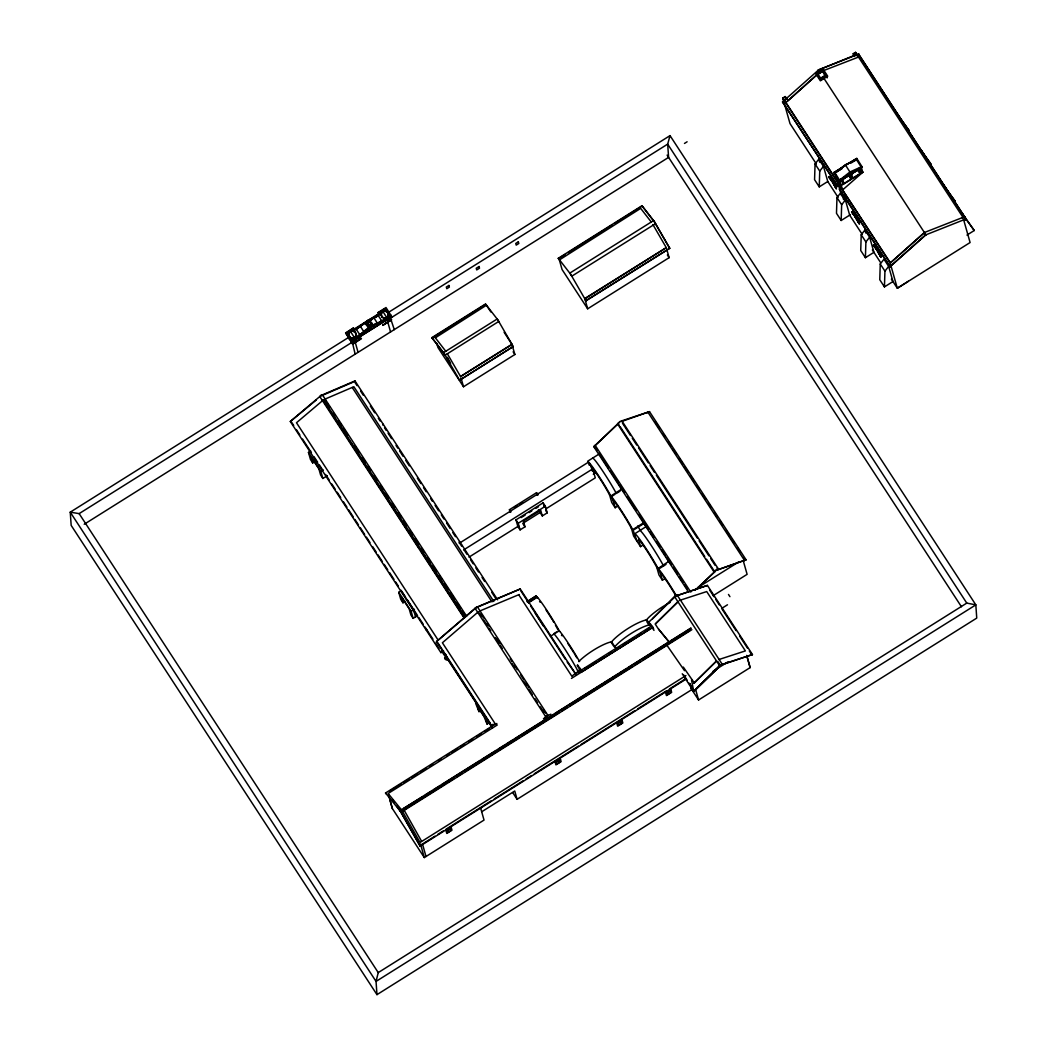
<?xml version="1.0" encoding="UTF-8"?>
<svg xmlns="http://www.w3.org/2000/svg" width="1047" height="1047" viewBox="0 0 1047 1047"><rect width="100%" height="100%" fill="white"/><g stroke="black" fill="none" stroke-linecap="round" stroke-linejoin="round"><path stroke-width="1.5" d="M830.467 178.016L828.622 176.773L831.632 180.882L831.462 179.194M829.263 177.951L830.428 179.116M834.76 184.835L836.435 188.997L829.224 176.393L831.017 178.749M853.475 213.182L851.643 211.939L855.111 216.768L855.111 215.342L854.522 215.708L855.739 217.606M852.271 213.13L854.116 215.263M858.619 221.401L859.456 224.176L852.232 211.573L854.928 215.355M875.109 246.385L873.277 245.142L875.75 248.466M874.507 245.953L873.865 244.776L876.561 248.558M815.063 163.934L814.566 179.678L819.251 186.863L827.771 181.511L823.479 166.355L818.793 159.17L815.063 163.934L819.736 171.106L819.251 186.863M841.173 220.485L841.657 204.741L845.387 199.977L840.715 192.792L836.972 197.556L836.488 213.313L841.173 220.485L850.491 214.635M861.223 234.764L860.726 250.508L865.411 257.693L873.931 252.34L869.638 237.185L864.953 230L861.223 234.764L865.895 241.949L865.411 257.693M880.252 263.975L879.768 279.719L884.44 286.904L892.96 281.551L888.667 266.383L883.982 259.211L880.252 263.975L884.937 271.147L884.44 286.904M348.73 337.33L70.254 512.166L376.043 981.419L975.83 604.865L966.774 603.098L378.242 972.598L376.043 981.419L376.972 994.65L976.746 618.096L975.83 604.865L670.028 135.613L388.123 312.595M670.028 135.613L667.672 144.133L668.601 157.377L84.218 524.259M697.066 588.741L716.213 570.327L746.079 559.792L649.52 411.628L620.23 421.378L617.769 423.42L619.222 425.252M716.92 568.141C721.082 569.79 713.544 569.489 714.708 571.78L706.542 559.242M547.62 714.931L546.469 716.305L550.853 714.198M367.942 325.931C378.268 319.819 365.56 325.735 368.178 326.664L365.822 322.62L369.787 320.29L365.416 323.039L368.021 326.101L371.502 323.916L369.369 320.644M577.643 671.729L580.535 668.444M819.736 171.106L823.479 166.355M865.895 241.949L869.638 237.185M884.937 271.147L888.667 266.383M497.626 599.813L354.972 380.899L354.41 381.579L357.066 385.649M382.731 425.03L383.281 424.349M462.25 545.526L461.688 546.207L459.031 542.124M576.374 675.132L520.254 588.99L477.733 607.024M518.867 594.945L572.015 676.506M574.672 672.501L567.16 661.979M858.658 54.261L966.067 219.072L858.658 54.261L856.747 55.007L855.425 52.978M858.174 57.192L822.837 70.882M966.302 218.81L925.587 234.96L924.396 232.513L962.978 217.37L855.661 52.703L853.135 53.868L855.569 52.35L857.035 54.889M925.587 234.96L924.396 232.513L890.186 263.059L782.881 98.405M962.73 217.645L962.245 217.828M614.38 647.203L616.748 644.625A25.141 5.863 -33.1 0 1 650.187 624.732L649.192 625.347L646.784 621.656M645.986 620.413L648.355 617.835A25.141 5.863 -33.1 0 1 670.185 602.405M822.576 71.392L822.51 71.17A3.377 0.785 -33.1 0 0 817.995 74.01L817.367 74.573L823.282 70.882L822.562 71.157L825.402 75.75L820.822 78.368A3.377 0.785 -33.1 0 1 825.35 75.528C829.015 73.866 817.524 81.025 820.822 78.368M621.408 421.561L649.52 411.628M647.347 412.74L647.897 412.178L744.456 560.341L743.894 560.904M717.967 569.738L746.079 559.792M678.443 601.475L655.16 623.999L658.707 629.443M707.406 585.404L675.276 596.201L707.406 585.404L752.453 654.532L720.31 665.329L717.928 661.652M653.995 630.399L648.695 622.271L676.31 595.547L675.839 596.018M652.647 618.764L674.857 596.109L677.082 594.971L722.129 664.099L719.904 665.238L693.742 691.4L720.794 664.845L752.453 654.532M677.867 601.659L655.762 623.724M688.533 592.092L593.754 446.637L618.149 423.603M593.754 446.637L595.808 445.093L595.141 445.302L690.811 592.105M596.986 443.967L619.667 422.163M695.234 590.076L714.708 571.78M784.504 100.355L839.602 184.9L837.901 186.392L782.515 101.939L818.715 69.809L820.141 71.994M819.88 72.217L787.959 100.734L785.211 96.52L782.79 98.038L790.001 123.572L816.346 163.999M890.918 262.601L890.186 263.059L924.697 232.447M890.487 262.993L841.134 187.793L839.432 189.285L889.924 266.763L925.823 234.698L823.387 77.504M889.924 266.763L926.124 234.633M837.6 186.471L840.113 184.468L838.699 182.283M839.432 189.285L841.435 187.714M841.853 168.554L834.969 172.912L845.322 164.759L856.511 159.681L861.105 166.918L862.741 172.297L842.56 189.978L841.291 185.476L836.605 178.291L835.493 174.627M492.653 727.691L436.52 641.562L476.163 607.404L520.254 588.99M496.854 723.49L495.545 724.328L442.397 642.766L477.785 612.273M543.419 718.831L547.306 715.782L544.492 718.216M443.548 650.894L440.918 652.634L290.307 421.509L321.023 395.491L354.972 380.899M290.307 421.509L316.312 399.954M440.918 652.634L443.234 650.671M834.93 172.807L839.563 180.149L861.105 166.918L849.915 171.996L839.563 180.149L841.199 185.528L862.833 172.245L861.406 170.059M713.138 671.192L727.861 661.926M351.399 342.016L391.787 316.665L351.399 342.016L345.615 332.881L353.454 327.96L354.331 329.556L365.311 322.672M366.686 321.809L379.04 314.048L378.163 312.451L386.003 307.53L391.787 316.665M345.746 333.339L353.454 327.96M378.294 312.909L384.825 308.8M367.706 323.013L367.078 320.775L367.981 320.199L368.557 321.089M354.2 329.098L378.909 313.59L378.163 312.451M365.154 322.672L370.193 319.322L370.808 320.369C366.358 324.675 362.628 320.762 367.85 326.821L372.235 324.073M390.911 315.068L351.713 339.673L347.539 333.286L353.009 329.844L353.755 330.983L360.39 326.245A11.792 2.748 -33.1 0 1 373.923 317.751A7.761 1.806 -33.1 0 0 378.268 315.592L381.697 320.853A7.761 1.806 -33.1 0 1 377.352 323.013L363.819 331.506A7.761 1.806 -33.1 0 1 359.736 334.634L356.32 329.373A7.761 1.806 -33.1 0 0 360.39 326.245L364.448 323.706M365.874 322.829L373.923 317.751L377.496 323.497M365.691 323.379L370.808 320.369M371.358 319.937L373.923 317.751M375.114 317.568L380.833 313.982L380.087 312.844L385.558 309.402L389.733 315.801M363.898 332.423L369.434 328.954M357.38 336.964L358.257 337.134L351.713 341.243M384.236 320.696L390.78 316.587M376.972 994.65L71.17 525.398L70.254 512.166L79.14 513.619L354.763 340.589L358.074 352.315M352.8 343.547L361.15 338.142L352.643 344.254L351.02 341.688M390.793 319.531L382.718 325.368L391.552 319.819L382.718 325.368M684.476 143.439L687.107 141.79M823.073 69.089L815.744 73.696L820.364 80.828L827.706 76.222L823.099 69.154M819.186 73.526L821.437 72.112M782.907 98.497L785.315 96.874L786.533 98.549L784.203 100.433M856.891 54.379L818.178 70.149L819.605 72.335M431.861 337.644L444.425 353.978L431.861 337.644L485.507 303.97L497.862 319.924L513.239 346.531L459.594 380.218L513.239 346.531M651.313 222.082L640.685 208.379L559.451 259.892L558.287 258.282L641.994 205.722L654.362 221.676L669.74 248.296L586.006 300.816L584.684 298.604L666.285 247.655L584.841 298.788L587.668 308.8L669.125 257.667L666.69 249.081M432.071 338.024L485.716 304.35L486.462 305.214L435.29 337.841M558.496 258.648L565.354 254.342M568.102 252.628L612.011 225.053M614.759 223.325L642.204 206.102L654.401 221.833M314.925 461.505L312.7 462.905L310.462 459.463L308.472 452.409L310.684 451.021M436.704 343.18L437.921 347.473L463.507 386.749L514.888 354.501L511.891 344.293L460.523 376.554L512.048 344.489L504.104 332.279M585.849 300.633L669.74 248.296M327.292 475.678L322.856 478.479L320.853 471.425L323.078 470.024M832.692 181.223L831.514 180.542L832.103 180.163L834.237 183.552M832.653 181.013L832.064 181.38L833.648 183.932M833.399 183.683L835.833 188.028L836.422 187.662L833.765 183.094M843.372 189.468L842.861 189.9M855.072 216.546L856.341 217.226M856.786 218.26L859.207 222.278L858.841 223.207L853.436 213.496L854.378 214.57M875.279 246.385L880.475 256.41L881.064 256.031L877.307 249.382L876.705 249.749M876.758 248.545L876.745 249.971L876.876 248.885M510.177 512.363L509.431 509.719L536.561 492.679L538.053 494.969M598.963 454.123L587.668 461.217L588.728 462.146A25.141 1.767 57.9 0 1 609.315 493.216L613.005 500.1L615.178 507.756L617.73 506.146M514.574 507.481L517.244 505.806M519.901 504.131L522.571 502.455M459.332 543.223L588.388 462.198L592.733 468.873L595.272 477.851L545.631 509.025M463.677 549.897L592.733 468.873M966.957 235.091L974.26 230.51L961.669 212.855L974.26 230.51M405.202 601.397L402.99 602.797L400.739 599.355L398.75 592.314L400.975 590.914M542.307 515.935L540.684 510.164L523.356 521.04L524.992 526.811L520.084 529.887L517.859 526.471L515.988 519.849L543.105 502.822L545.343 506.251L547.215 512.86L542.307 515.935L538.38 509.81M521.118 517.611L525.162 515.072M529.115 512.598L531.824 510.897M535.776 508.41L538.485 506.709M593.296 474.173L595.795 472.603M520.084 529.887L518.213 523.278L545.343 506.251M908.377 281.277L897.318 288.239L891.403 279.156M468.991 557.135L518.658 525.96M540.082 512.507L522.754 523.382L524.992 526.811M417.583 615.584L413.133 618.371L411.144 611.317L414.468 609.236M619.693 485.559L620.505 485.049M610.872 496.029L622.703 488.412M611.239 496.684L615.073 494.276M620.06 491.135L616.343 493.477L614.432 490.009A25.141 1.767 57.9 0 0 593.845 458.939L592.772 458.01M637.06 541.338L633.121 530.266L644.415 523.173L644.062 522.518L632.768 529.612L631.433 528.369L633.605 536.025L640.515 546.639L643.028 545.055M646.81 525.529L645.986 526.052L642.74 521.053M527.191 601.502L536.025 595.952L538.485 598.504A25.141 1.767 57.9 0 1 557.671 627.951L559.582 631.42M527.295 601.855L536.025 595.952M528.264 602.431L537.085 596.895M528.526 602.732L537.347 597.196L537.7 597.837M666.874 557.946L667.685 557.436M556.415 632.074L553.863 633.684L555.25 635.293A25.141 1.767 57.9 0 1 576.36 668.208L578.127 671.624L574.423 673.954M669.072 561.323L669.884 560.812M658.105 568.495L669.138 561.1M550.408 636.314L559.229 630.778M659.741 568.338L666.049 564.385M676.166 595.363A25.141 1.767 57.9 0 0 659.23 569.804L656.77 567.252L658.943 574.921L662.398 580.221L664.95 578.611M489.486 722.613L487.117 724.092L485.52 718.451L475.613 703.244L479.003 711.633L481.371 710.154M698.1 587.406L738.789 561.873M385.911 793.665L385.532 792.998L494.406 724.642M572.617 675.537L651.758 625.857M390.047 791.061L401.08 784.138M403.828 782.41L409.338 778.955M412.099 777.227L417.609 773.759M420.37 772.032L425.88 768.577M430.016 765.972L432.764 764.245M438.287 760.789L441.036 759.049M446.546 755.594L449.307 753.866M452.068 752.139L457.578 748.67M460.327 746.943L464.462 744.352M468.598 741.747L472.734 739.156M476.869 736.564L481.005 733.96M485.141 731.369L489.276 728.777M578.481 672.763L581.229 671.048M586.7 667.606L589.435 665.892M592.157 664.178L596.24 661.612M600.337 659.047L604.42 656.482M608.516 653.917L611.239 652.202M615.335 649.637L619.418 647.059M623.515 644.494L626.237 642.779M628.959 641.078L634.417 637.649M637.139 635.935L641.235 633.37M645.318 630.804L649.402 628.239M497.286 724.969L388.123 793.495L401.381 809.671M571.426 678.417L652.909 627.258M580.993 672.41L652.883 627.31M713.203 595.638L747.113 574.345L743.278 560.812M722.116 608.15L727.482 604.786M402.113 809.357L399.889 810.352L401.119 812.289L691.871 629.692M668.968 641.811L403.16 808.69L422.713 796.741M670.342 640.96L690.85 628.082M686.308 678.953L420.122 846.068L400.176 810.823L402.257 809.514M425.435 794.961L431.024 791.532M433.733 789.752L439.334 786.31M442.03 784.543L479.474 761.104M482.144 759.363L496.095 750.673M498.738 748.945L504.405 745.464M507.036 743.736L512.703 740.242M515.333 738.528L544.545 720.257M547.136 718.556L552.855 715.049M555.433 713.347L594.382 688.965M595.547 688.167L602.692 683.756M603.844 682.958L611.003 678.535M612.142 677.749L617.926 674.189M620.439 672.54L626.224 668.981M628.737 667.332L682.814 633.448M685.445 631.734L690.981 628.252M403.605 809.239L400.176 810.823M442.318 784.936L445.08 783.208M507.298 744.142L510.059 742.415M563.98 708.557L566.741 706.83M572.277 703.362L575.039 701.621M586.098 694.671L590.246 692.067M620.662 672.972L623.423 671.245M628.959 667.764L631.721 666.036M637.257 662.568L640.018 660.827M645.541 657.359L648.315 655.618M659.374 648.669L663.523 646.064M445.485 783.863L400.831 811.844L385.532 792.998M448.221 782.096L453.783 778.654M456.518 776.887L462.08 773.445M464.816 771.678L518.788 737.847M521.511 736.093L558.889 712.667M561.611 710.913L567.186 707.458M569.908 705.704L632.192 666.638M634.901 664.897L640.489 661.429M643.185 659.689L690.274 630.176M685.929 675.564L420.043 842.482L402.598 811.53M419.821 845.688L434.989 836.16M437.751 834.42L443.261 830.965M446.022 829.224L491.54 800.654M494.289 798.926L523.264 780.735M526.013 779.007L531.536 775.552M534.297 773.812L578.428 746.105M581.19 744.378L634.979 710.599M637.728 708.871L666.69 690.693M669.452 688.952L686.007 678.561M481.685 811.778L514.744 791.009L517.1 799.319L691.818 689.62L690.117 683.586M390.034 800.288L392.298 808.441L424.31 857.572L484.028 820.076L480.534 807.708M690.654 687.84L698.571 699.972L750.136 667.606L746.72 655.514L750.136 667.606M841.853 180.778L841.88 180.751A5.327 1.243 -32.4 0 1 845.492 177.244A5.327 1.243 -32.4 0 1 850.53 175.098L851.028 174.784A5.327 1.243 -32.4 0 1 855.582 171.054A5.327 1.243 -32.4 0 1 859.862 169.706L859.351 167.991M844.013 166.368L833.778 172.65L845.295 165.57M856.773 158.411L846.552 164.68L856.773 158.411L862.309 167.18L839.275 181.314L833.739 172.546M834.969 172.912L841.893 168.659M850.897 163.123L856.511 159.681M843.817 183.631L851.015 179.207L849.706 175.7A4.253 0.995 -32.4 0 0 846.12 177.139A4.253 0.995 -32.4 0 0 842.927 179.875L843.817 183.631L842.285 181.21M860.006 173.684L852.808 178.108L851.774 174.705A4.253 0.995 -32.4 0 1 855.111 171.629A4.253 0.995 -32.4 0 1 858.972 170.295L860.006 173.684L857.637 169.836M321.128 395.884L352.97 382.207M324.4 399.378L353.86 386.723L493.831 601.502M476.228 607.653L436.52 641.562M479.866 610.964L519.233 594.513M858.893 53.986L818.414 69.874L819.84 72.06L785.931 102.541M679.267 600.507L706.712 591.568L745.385 650.907L718.857 659.545M694.423 683.063L683.311 667.07M612.155 641.667L609.249 642.387A25.141 5.863 -33.1 0 0 578.716 661.56M782.515 101.939L837.901 186.392M838.176 182.728L836.605 178.291L841.199 185.528M426.077 629.849L426.796 629.731M371.502 323.706L371.659 324.465L370.232 322.28M495.545 724.328L491.2 724.655M545.539 716.24L546.848 715.873M963.894 220.367L966.342 220.04M387.809 312.634A3.56 3.547 30.3 0 1 387.429 316.927A3.534 3.468 -10.3 0 0 388.162 313.563L387.783 312.765A3.534 3.468 -10.3 0 0 382.914 311.692L382.914 311.705A3.534 3.468 -10.3 0 0 381.815 316.482L382.391 317.189M637.61 526.104L641.065 531.405A25.141 1.767 57.9 0 1 661.652 562.475L663.576 565.943M382.993 311.574L386.657 317.463A3.534 3.363 -19.2 0 1 381.828 316.508L381.448 315.723A3.534 3.363 -19.2 0 1 381.383 313.969M354.92 332.121L355.875 333.574A3.534 3.468 -10.3 0 1 355.941 335.38M558.967 630.477L560.367 632.087A25.141 1.767 57.9 0 1 579.554 661.534M532.242 600.402L531.012 599.525M349.096 333.98A3.534 3.363 -19.2 0 0 349.148 335.721L350.104 337.199A3.534 3.468 -10.3 0 0 353.559 337.932L354.161 337.658L353.546 337.932A3.56 3.547 30.3 0 1 349.502 336.414A3.56 3.22 -23.5 0 1 349.083 333.954M444.216 353.598L459.594 380.218M658.642 629.247L669.413 642.361L658.707 629.299M403.972 809.881L421.444 841.029M400.53 811.464L420.122 846.068M558.287 258.282L570.641 274.222L586.006 300.816M435.081 337.461L445.773 351.255M876.012 247.773L875.07 246.699L880.475 256.41M901.153 119.999L909.058 130.469L896.468 112.814L900.368 118.795M921.033 149.943L930.979 164.104L923.074 153.634M948.189 191.994L955.217 201.312L942.64 183.657L946.54 189.638M830.624 178.016L831.698 179.718M853.645 213.182L857.257 218.731M874.69 246.765L876.287 249.251M666.285 644.337L684.542 670.682M392.442 799.803L394.248 802.408M396.957 806.308L400.556 811.517M832.522 181.105L830.428 178.317L830.991 180.503M830.86 179.56L831.514 180.542M876.352 248.087L877.177 249.474M920.732 150.035L922.289 152.43M853.135 53.868L854.64 56.433M826.607 75.986L822.824 70.175L816.869 73.984L820.626 79.755L826.58 75.934L827.143 77.897M822.104 70.699L825.861 76.457M824.107 76.562L824.565 77.269M821.816 78.002L822.275 78.708M817.589 73.526L821.345 79.297M782.79 98.038L784.111 100.067M839.733 189.206L890.225 266.684M832.221 180.516L832.731 181.419M859.43 222.828L857.637 221.009M881.064 256.031L879.415 253.217M836.422 187.662L834.079 184.835M827.771 181.511L838.11 197.386M862.126 234.253L849.68 215.145L843.895 194.69M872.36 249.958L880.684 262.705M836.972 197.556L841.657 204.741M966.774 603.098L667.672 144.133L387.246 320.199L390.557 331.925M667.122 155.113L961.447 606.763M667.358 254.958L669.125 257.667M587.668 308.8L562.069 269.524L559.242 259.512M655.16 421.705L659.597 428.498M663.131 433.942L664.91 436.664M668.444 442.096L671.101 446.179M672.881 448.888L676.427 454.333M679.084 458.403L682.618 463.847M684.398 466.569L687.944 472.001M690.601 476.084L694.135 481.515M696.792 485.599L699.448 489.669M702.105 493.752L705.652 499.183M708.309 503.267L710.965 507.35M714.512 512.781L717.169 516.865M719.826 520.935L722.482 525.018M726.029 530.449L733.999 542.686M737.546 548.131L740.203 552.201M743.75 557.645L745.516 560.354M621.97 420.999L718.53 569.175M622.481 423.21L630.503 435.513M632.283 438.248L636.733 445.08M638.513 447.815L648.315 462.853M650.095 465.588L654.558 472.433M656.338 475.168L697.328 538.053M699.108 540.789L708.911 555.826M710.691 558.561L715.14 565.406M620.112 426.613L704.762 556.507M617.494 423.813L714.054 571.976M728.49 594.447L729.929 596.672M709.565 589.945L713.989 596.725M715.755 599.434L719.289 604.865M721.933 608.922L736.067 630.608M739.601 636.039L747.545 648.237M749.312 650.946L751.968 655.003M594.408 446.441L597.065 450.511M598.845 453.233L608.582 468.192M610.362 470.901L618.332 483.138M621.879 488.583L624.536 492.653M627.192 496.736L636.039 510.321M638.709 514.404L642.243 519.849M644.9 523.919L648.446 529.363M650.213 532.072L653.76 537.517M656.417 541.587L659.963 547.031M661.73 549.754L665.277 555.185M667.934 559.268L671.48 564.699M673.247 567.422L677.684 574.214M679.451 576.936L682.997 582.368M684.764 585.09L687.421 589.173M619.235 484.983L622.494 489.983M666.416 557.37L669.661 562.37M486.083 304.716L490.873 311.98M674.687 596.777L719.734 665.892M615.178 507.756L611.723 502.455L609.55 494.799L612.011 497.338A25.141 1.767 57.9 0 1 631.197 526.798L633.121 530.266M513.122 351.792L514.888 354.501M650.135 623.436L653.668 628.867M683.704 674.949L687.238 680.367M689.005 683.076L694.305 691.216M682.251 673.771L693.716 691.478L721.357 664.662L693.716 691.478L691.53 679.804M649.637 624.863L646.967 619.798A25.141 5.863 -33.1 0 0 613.529 639.704L611.16 642.282L613.568 645.973M450.027 362.484L447.305 357.249M447.357 358.532L450.616 363.531M545.723 510.583L547.215 512.86M611.605 641.798L616.369 649.114M386.736 310.396L388.385 312.988M509.431 509.719L510.923 511.996M515.988 519.849L518.213 523.278M369.434 319.806L372.85 325.067M367.078 320.775L368.282 323.903M366.555 321.337L367.301 322.489M370.717 327.737L371.463 328.889M360.39 326.245L363.95 331.991M577.591 664.897L581.556 670.97M577.146 665.369L579.554 669.072M520.778 590.796L528.8 603.111M530.58 605.847L565.38 659.244M347.643 334.935L350.091 338.77M351.098 340.851L352.76 343.403M345.615 332.881L351.269 341.558M349.449 339.28L347.918 337.003M360.6 391.081L363.257 395.164M370.337 406.014L374.761 412.806M378.307 418.237L380.074 420.959M384.498 427.752L386.278 430.474M388.044 433.196L391.591 438.641M396.028 445.446L397.808 448.168M399.588 450.891L403.134 456.348M405.791 460.431L409.338 465.876M417.334 478.126L420.881 483.57M423.538 487.653L426.208 491.737M430.631 498.555L432.411 501.277M435.068 505.361L438.628 510.805M441.284 514.888L443.941 518.972M446.611 523.055L450.158 528.499M452.814 532.583L455.484 536.679M464.345 550.277L467.001 554.347M470.535 559.779L473.192 563.849M475.848 567.919L478.492 571.989M482.039 577.421L484.696 581.491M491.763 592.353L495.31 597.785M352.211 387.429L491.972 601.894M481.005 614.039L483.649 618.11M487.195 623.541L488.962 626.25M496.919 638.461L500.453 643.892M510.177 658.812L511.944 661.521M514.601 665.591L517.244 669.661M520.778 675.093L523.435 679.163M526.091 683.233L528.735 687.303M543.773 710.363L545.539 713.072M478.4 611.854L481.057 615.924M483.701 619.994L487.248 625.412M489.014 628.135L490.781 630.844M495.205 637.623L498.738 643.054M500.505 645.763L502.272 648.473M511.996 663.405L514.653 667.476M523.487 681.034L526.144 685.104M528.8 689.175L532.334 694.606M534.978 698.676L537.635 702.746M540.291 706.817L543.825 712.235M466.648 616.264L322.371 394.784L320.958 395.282L319.78 396.538L464.03 617.9M325.29 400.739L329.753 407.571M333.312 413.028L335.092 415.764M338.652 421.234L341.322 425.331M343.102 428.053L347.552 434.885M354.671 445.813L359.121 452.644M362.681 458.115L365.351 462.211M368.021 466.308L370.69 470.404M374.25 475.862L376.92 479.971M380.493 485.428L383.163 489.525M385.833 493.621L388.502 497.718M392.062 503.188L394.732 507.285M398.292 512.755L400.962 516.852M403.632 520.948L406.301 525.044M409.861 530.502L412.531 534.598M415.201 538.708L418.761 544.165M421.431 548.262L424.1 552.358M427.66 557.829L430.33 561.925M433.013 566.021L436.573 571.492M439.243 575.588L441.913 579.685M444.582 583.781L448.142 589.239M450.812 593.348L454.372 598.805M457.042 602.902L460.601 608.372M462.381 611.095L465.941 616.565M323.418 399.797L464.96 616.984M326.69 405.634L329.36 409.73M332.92 415.201L335.59 419.297M339.149 424.755L340.929 427.49M344.502 432.961L347.172 437.057M350.732 442.515L355.182 449.346M362.301 460.274L364.971 464.371M368.531 469.841L370.311 472.563M374.761 479.395L376.54 482.13M380.1 487.601L384.55 494.42M392.56 506.722L396.132 512.179M397.912 514.915L400.582 519.011M404.142 524.482L405.922 527.204M410.372 534.035L413.931 539.506M415.711 542.228L417.491 544.963M421.941 551.795L425.501 557.266M428.171 561.362L429.951 564.084M433.51 569.555L437.07 575.012M439.74 579.122L443.3 584.579M445.97 588.676L448.653 592.772M451.322 596.869L454.882 602.339M457.552 606.435L461.112 611.893M401.276 520.791L323.065 400.229L296.484 422.739L438.091 640.031M403.056 523.526L419.088 548.131M420.868 550.866L430.67 565.904M432.45 568.639L464.528 617.861M437.868 642.832L490.31 723.294M446.873 656.561L447.684 659.414L476.555 703.715M481.712 711.646L485.664 717.705M488.085 721.422L491.436 726.566M441.703 651.234L444.321 655.265M291.014 421.378L293.684 425.462M296.34 429.558L299.887 435.002M302.557 439.086L311.43 452.697M314.087 456.793L317.634 462.237M319.414 464.96L322.96 470.404M325.63 474.487L329.177 479.932M331.834 484.028L335.393 489.473M337.16 492.195L340.707 497.639M343.377 501.722L346.923 507.18M348.703 509.902L353.14 516.708M354.907 519.43L358.467 524.874M360.233 527.596L364.67 534.415M366.45 537.137L369.997 542.582M372.667 546.665L376.213 552.109M377.98 554.831L382.417 561.65M384.197 564.372L387.743 569.817M389.523 572.539L393.96 579.344M395.727 582.067L398.397 586.15M401.053 590.246L405.49 597.052M407.27 599.774L417.033 614.759M418.8 617.481L423.25 624.287M425.017 627.009L432.908 639.115M435.526 643.133L439.02 648.486M402.048 592.157L413.552 609.812L415.541 616.866M487.117 724.092L483.936 716.423L477.602 706.712L479.003 711.633M308.472 452.409L320.853 471.425M398.75 592.314L411.144 611.317M322.856 478.479L320.618 475.037L318.877 468.886L310.959 456.741L312.7 462.905M413.133 618.371L410.895 614.942L409.155 608.778L401.25 596.646L402.99 602.797M512.755 792.644L517.1 799.319M79.14 513.619L378.242 972.598M861.21 169.889L862.741 172.297M845.322 164.759L849.915 171.996M848.646 175.359L851.015 179.207M877.805 250.469L878.642 251.686M855.661 217.619L857.48 220.498M833.163 182.099L833.988 183.317M878.42 251.463L879.31 252.837M878.053 252.052L881.09 257.379L874.507 245.966M857.009 218.483L858.736 221.336M856.407 218.849L858.841 223.207L857.768 220.001M655.2 223.22L669.583 248.1M652.922 224.595L666.285 247.655M447.305 353.69L460.68 376.737M584.959 667.79L585.338 668.457M878.97 252.406L879.86 253.832M834.315 184.023L835.807 187.897M645.004 524.311L646.182 526.589L634.888 533.682L635.961 534.611A25.141 1.767 57.9 0 1 656.548 565.681L660.225 572.565L662.398 580.221M879.729 253.832L880.462 256.266M349.541 336.532A3.534 3.363 -19.2 0 0 354.37 337.474L350.614 331.716A3.534 3.468 -10.3 0 0 349.515 336.493M862.309 167.18L841.5 179.953M859.862 169.706L860.974 173.383M850.308 173.422L851.852 178.422M841.304 178.958L842.822 183.958M963.371 218.797L970.098 242.538L897.318 288.239L890.631 264.642M855.569 52.35L856.498 55.635M864.953 230L865.817 233.036M845.151 195.75L846.486 200.474M839.589 185.424L840.479 188.578M841.369 191.719L843.594 199.584M838.32 184.364L841.566 195.828M818.793 159.17L819.657 162.193M695.588 689.436L698.571 699.972M640.515 546.639L638.448 539.349A18.597 1.309 57.9 0 1 646.876 550.683A18.597 1.309 57.9 0 1 656.875 567.618M592.458 471.255L591.228 466.883A18.597 1.309 57.9 0 1 599.643 478.217A18.597 1.309 57.9 0 1 609.655 495.152M588.388 462.198L589.225 465.195M543.105 502.822L544.231 506.787M536.561 492.679L537.307 495.336M557.907 629.535L557.999 629.901A18.597 1.309 57.9 0 0 555.473 625.19M461.086 378.176L463.507 386.749M394.3 329.635L389.929 316.521M361.464 338.705L352.643 344.254M445.669 654.218L447.226 659.715A1.963 1.911 -15.8 0 1 444.936 656.94M351.91 340.393L355.169 354.2M422.595 844.432L426.011 856.498M420.462 843.987L424.31 857.572M388.502 794.856L392.389 808.585M613.11 500.466A18.597 1.309 57.9 0 1 621.538 511.813A18.597 1.309 57.9 0 1 631.537 528.735M600.036 455.052A25.141 1.767 57.9 0 1 601.423 456.675M660.33 572.918A18.597 1.309 57.9 0 1 676.231 596.489M561.467 635.202A18.597 1.309 57.9 0 1 562.134 635.791M567.945 643.617A18.597 1.309 57.9 0 1 573.835 652.805M574.463 653.852A18.597 1.309 57.9 0 1 576.832 657.843M539.571 601.619A18.597 1.309 57.9 0 1 540.252 602.208M546.063 610.035A18.597 1.309 57.9 0 1 551.952 619.235M552.58 620.269A18.597 1.309 57.9 0 1 553.811 622.311M535.318 613.516A25.141 1.767 57.9 0 1 537.059 616.12M537.936 617.481A25.141 1.767 57.9 0 1 543.288 625.949M447.684 659.414A1.963 1.911 -15.8 0 1 445.682 658.982M445.407 658.655A1.963 1.911 -15.8 0 1 445.211 657.032M386.67 317.45A3.534 3.363 -19.2 0 0 387.796 312.765L387.207 312.098A3.534 3.363 -19.2 0 0 385.597 311.312M384.694 311.247A3.56 3.22 -23.5 0 1 387.743 312.634M381.697 313.118A3.56 3.22 -23.5 0 0 381.775 316.377A3.56 3.547 30.3 0 0 385.846 317.922A3.534 3.468 -10.3 0 1 382.404 317.189M354.37 337.474A3.534 3.363 -19.2 0 0 355.509 332.776A3.534 3.468 -10.3 0 0 350.614 331.703M353.31 331.336A3.534 3.363 -19.2 0 1 354.92 332.108M352.394 331.258A3.56 3.22 -23.5 0 1 355.443 332.645A3.56 3.547 30.3 0 1 355.666 336.192M363.819 331.506A11.792 2.748 -33.1 0 1 377.352 323.013M571.806 276.172L655.514 223.678L654.205 221.336L653.59 220.551L569.83 273.097L571.806 276.172M477.34 606.776L547.934 715.415L545.709 716.698L475.024 608.228L477.34 606.776M716.541 660.997L693.834 683.338L716.541 660.997M448.888 285.438L446.31 287.061L446.781 288.723L449.359 287.1L448.888 285.438M479.042 266.514L476.241 268.268L476.712 269.93L479.513 268.176L479.042 266.514M518.33 241.831L515.752 243.454L516.223 245.129L518.802 243.493L518.33 241.831M497.155 319.008L443.509 352.682L445.171 355.155L498.752 321.455L497.155 319.008M451.309 827.85L446.127 831.096L446.781 833.425L451.964 830.166L451.309 827.85M560.459 759.297L555.276 762.556L555.944 764.873L561.127 761.627L560.459 759.297M622.18 720.611L616.997 723.857L617.651 726.186L622.834 722.94L622.18 720.611M670.983 689.999L665.8 693.258L666.468 695.574L671.651 692.329L670.983 689.999M450.524 828.609L447.03 830.808L447.553 832.666L451.048 830.467L450.524 828.609M559.687 760.057L556.193 762.255L556.716 764.114L560.21 761.915L559.687 760.057M621.395 721.37L617.9 723.569L618.424 725.427L621.918 723.228L621.395 721.37M670.211 690.758L666.717 692.957L667.24 694.815L670.734 692.617L670.211 690.758"/></g></svg>
